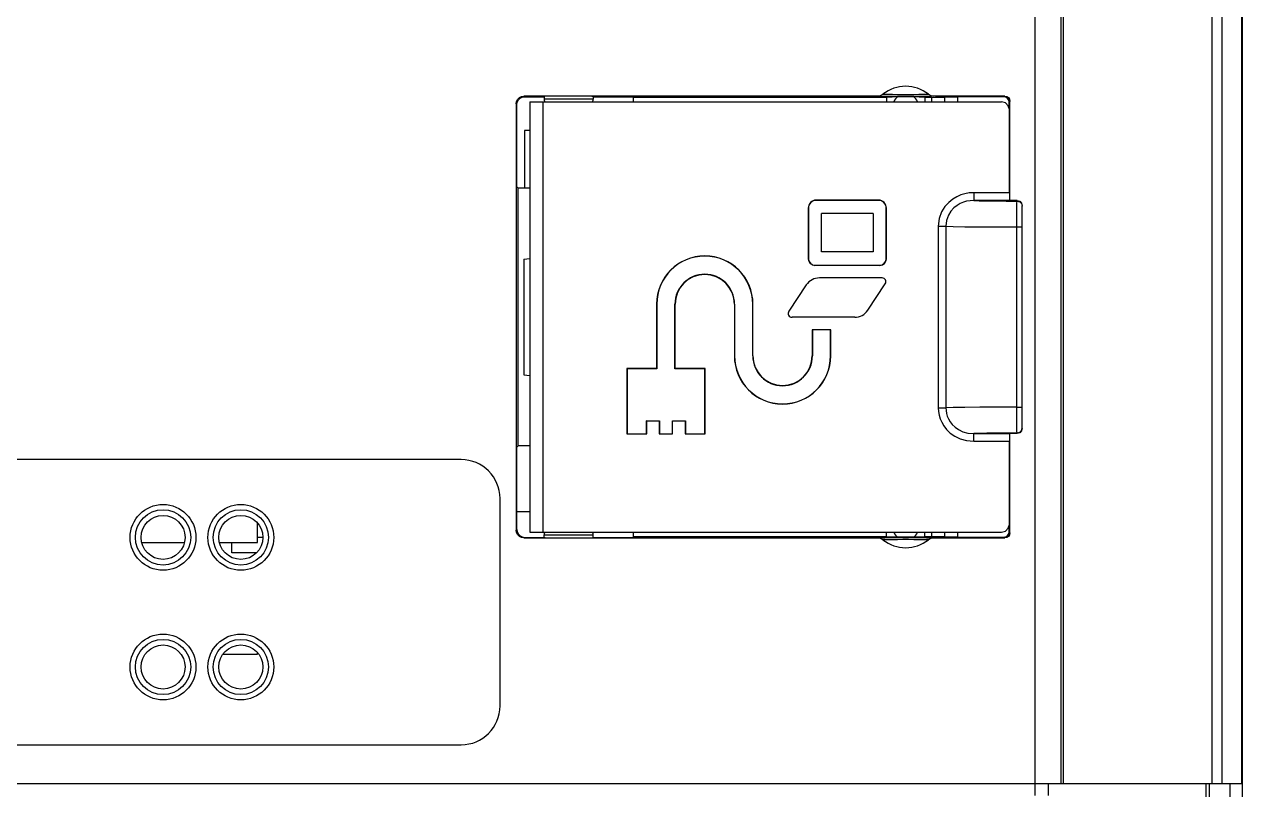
# Model space of a CAD drawing. Header units: inches. Extents: x 187 to 137830, y 99 to 66837.
# Drawn here: x 3068.48 to 3111.72, y 27678.25 to 27705.41 of the extents above; entities that cross this region are included whole.
import ezdxf

# ---------------------------------------------------------------- set-up
doc = ezdxf.new("R2010")
doc.units = ezdxf.units.IN
doc.header["$MEASUREMENT"] = 0

msp = doc.modelspace()

# ---------------------------------------------------------------- linework, layer by layer
at = {"color": 7, "linetype": 'Continuous'}
for p, q in [((3111.722, 27584.162), (3111.722, 27788.441)), ((3111.001, 27678.462), (3111.001, 27780.122)), ((3110.645, 27678.462), (3110.645, 27724.163)), ((3111.698, 27678.462), (3111.698, 27717.562)), ((3105.366, 27678.462), (3105.366, 27716.109)), ((3105.282, 27678.462), (3105.282, 27715.929)), ((3104.362, 27678.036), (3104.362, 27715.211)), ((3085.939, 27702.589), (3085.939, 27687.456)), ((3085.962, 27702.566), (3085.939, 27702.589)), ((3086.238, 27702.842), (3086.215, 27702.865)), ((3098.781, 27702.865), (3086.215, 27702.865)), ((3086.238, 27702.842), (3086.928, 27702.842)), ((3086.422, 27702.658), (3086.422, 27687.386)), ((3086.422, 27702.658), (3103.166, 27702.658)), ((3086.882, 27702.658), (3086.882, 27687.386)), ((3086.928, 27702.842), (3086.928, 27702.75)), ((3088.676, 27702.75), (3086.928, 27702.75)), ((3088.676, 27702.842), (3088.64, 27702.847)), ((3088.676, 27702.842), (3088.676, 27702.75)), ((3088.676, 27702.842), (3090.078, 27702.842)), ((3090.102, 27702.818), (3090.078, 27702.842)), ((3090.102, 27702.658), (3090.102, 27702.818)), ((3099.076, 27702.818), (3090.102, 27702.818)), ((3099.076, 27702.818), (3099.096, 27702.837)), ((3099.076, 27702.818), (3099.076, 27702.658)), ((3100.244, 27702.841), (3099.28, 27702.841)), ((3100.447, 27702.818), (3100.428, 27702.837)), ((3100.447, 27702.818), (3100.447, 27702.658)), ((3100.682, 27702.818), (3100.447, 27702.818)), ((3100.682, 27702.818), (3100.682, 27702.658)), ((3103.28, 27702.865), (3100.742, 27702.865)), ((3101.142, 27702.828), (3101.142, 27702.658)), ((3101.602, 27702.836), (3101.602, 27702.658)), ((3103.251, 27702.836), (3101.602, 27702.836)), ((3103.28, 27702.865), (3103.251, 27702.836)), ((3103.464, 27702.681), (3103.435, 27702.652)), ((3103.435, 27702.406), (3103.435, 27702.652)), ((3103.464, 27699.157), (3103.464, 27702.681)), ((3085.962, 27699.645), (3085.962, 27702.566)), ((3103.442, 27699.433), (3103.442, 27702.382)), ((3086.238, 27701.646), (3086.238, 27699.6)), ((3086.422, 27701.646), (3086.238, 27701.646)), ((3086.007, 27699.6), (3085.962, 27699.645)), ((3086.007, 27690.445), (3086.007, 27699.6)), ((3086.422, 27699.6), (3086.007, 27699.6)), ((3096.588, 27699.17), (3096.588, 27699.162)), ((3098.796, 27699.17), (3096.588, 27699.17)), ((3098.796, 27699.162), (3096.588, 27699.162)), ((3098.796, 27699.17), (3098.796, 27699.162)), ((3102.176, 27699.433), (3102.176, 27699.157)), ((3103.442, 27699.433), (3102.176, 27699.433)), ((3103.447, 27699.157), (3102.176, 27699.157)), ((3103.329, 27699.139), (3103.718, 27699.138)), ((3103.45, 27699.154), (3103.447, 27699.157)), ((3103.718, 27699.154), (3103.45, 27699.154)), ((3103.718, 27699.138), (3103.718, 27699.154)), ((3103.718, 27699.154), (3103.81, 27699.13)), ((3096.304, 27698.886), (3096.304, 27697.092)), ((3096.304, 27698.886), (3096.312, 27698.886)), ((3096.312, 27698.886), (3096.312, 27697.092)), ((3096.78, 27697.33), (3096.78, 27698.694)), ((3098.604, 27698.694), (3096.78, 27698.694)), ((3098.604, 27698.694), (3098.604, 27697.33)), ((3099.072, 27697.092), (3099.072, 27698.886)), ((3099.08, 27698.886), (3099.072, 27698.886)), ((3099.08, 27697.092), (3099.08, 27698.886)), ((3103.902, 27691.074), (3103.902, 27698.97)), ((3100.921, 27698.243), (3100.921, 27691.802)), ((3100.921, 27698.243), (3101.188, 27698.243)), ((3101.188, 27698.243), (3101.188, 27691.802)), ((3103.705, 27691.826), (3103.705, 27698.218)), ((3103.705, 27698.218), (3103.902, 27698.218)), ((3086.208, 27697.079), (3086.208, 27692.966)), ((3086.209, 27697.078), (3086.213, 27697.08)), ((3086.213, 27697.08), (3086.422, 27697.1)), ((3086.213, 27697.08), (3086.213, 27692.965)), ((3096.304, 27697.092), (3096.312, 27697.092)), ((3098.604, 27697.33), (3096.78, 27697.33)), ((3099.08, 27697.092), (3099.072, 27697.092)), ((3096.542, 27696.854), (3096.542, 27696.862)), ((3096.542, 27696.862), (3098.842, 27696.862)), ((3098.842, 27696.854), (3096.542, 27696.854)), ((3098.842, 27696.854), (3098.842, 27696.862)), ((3096.236, 27696.161), (3095.614, 27695.227)), ((3098.926, 27696.41), (3096.702, 27696.41)), ((3098.418, 27695.264), (3099.04, 27696.198)), ((3090.922, 27695.482), (3090.922, 27693.19)), ((3090.922, 27695.482), (3090.93, 27695.482)), ((3090.93, 27695.482), (3090.93, 27693.182)), ((3091.574, 27693.182), (3091.574, 27695.482)), ((3091.582, 27695.482), (3091.574, 27695.482)), ((3091.582, 27693.19), (3091.582, 27695.482)), ((3093.682, 27695.482), (3093.682, 27693.642)), ((3093.682, 27695.482), (3093.69, 27695.482)), ((3093.69, 27695.482), (3093.69, 27693.642)), ((3094.334, 27693.642), (3094.334, 27695.482)), ((3094.342, 27695.482), (3094.334, 27695.482)), ((3094.342, 27693.642), (3094.342, 27695.482)), ((3097.952, 27695.014), (3095.728, 27695.014)), ((3096.442, 27694.57), (3096.442, 27693.642)), ((3096.442, 27694.57), (3096.45, 27694.562)), ((3097.102, 27694.57), (3096.442, 27694.57)), ((3096.45, 27694.562), (3096.45, 27693.642)), ((3097.094, 27694.562), (3096.45, 27694.562)), ((3097.102, 27694.57), (3097.094, 27694.562)), ((3097.094, 27693.642), (3097.094, 27694.562)), ((3097.102, 27693.642), (3097.102, 27694.57)), ((3093.682, 27693.642), (3093.69, 27693.642)), ((3094.342, 27693.642), (3094.334, 27693.642)), ((3096.442, 27693.642), (3096.45, 27693.642)), ((3097.102, 27693.642), (3097.094, 27693.642)), ((3089.864, 27693.19), (3089.864, 27690.874)), ((3089.864, 27693.19), (3089.872, 27693.182)), ((3090.922, 27693.19), (3089.864, 27693.19)), ((3089.872, 27693.182), (3089.872, 27690.882)), ((3090.93, 27693.182), (3089.872, 27693.182)), ((3090.922, 27693.19), (3090.93, 27693.182)), ((3091.582, 27693.19), (3091.574, 27693.182)), ((3092.632, 27693.182), (3091.574, 27693.182)), ((3092.64, 27693.19), (3091.582, 27693.19)), ((3092.64, 27693.19), (3092.632, 27693.182)), ((3092.632, 27690.882), (3092.632, 27693.182)), ((3092.64, 27690.874), (3092.64, 27693.19)), ((3086.213, 27692.965), (3086.209, 27692.966)), ((3086.213, 27692.965), (3086.422, 27692.944)), ((3100.921, 27691.802), (3101.188, 27691.802)), ((3103.705, 27691.826), (3103.902, 27691.826)), ((3090.562, 27690.882), (3090.562, 27691.342)), ((3090.57, 27691.334), (3090.562, 27691.342)), ((3090.562, 27691.342), (3091.022, 27691.342)), ((3090.57, 27690.874), (3090.57, 27691.334)), ((3090.57, 27691.334), (3091.014, 27691.334)), ((3091.014, 27691.334), (3091.022, 27691.342)), ((3091.014, 27691.334), (3091.014, 27690.874)), ((3091.022, 27691.342), (3091.022, 27690.882)), ((3091.482, 27690.882), (3091.482, 27691.342)), ((3091.49, 27691.334), (3091.482, 27691.342)), ((3091.482, 27691.342), (3091.942, 27691.342)), ((3091.49, 27690.874), (3091.49, 27691.334)), ((3091.49, 27691.334), (3091.934, 27691.334)), ((3091.934, 27691.334), (3091.942, 27691.342)), ((3091.934, 27691.334), (3091.934, 27690.874)), ((3091.942, 27691.342), (3091.942, 27690.882)), ((3103.718, 27690.89), (3103.718, 27690.906)), ((3089.864, 27690.874), (3089.872, 27690.882)), ((3089.864, 27690.874), (3090.57, 27690.874)), ((3089.872, 27690.882), (3090.562, 27690.882)), ((3090.57, 27690.874), (3090.562, 27690.882)), ((3091.014, 27690.874), (3091.022, 27690.882)), ((3091.014, 27690.874), (3091.49, 27690.874)), ((3091.022, 27690.882), (3091.482, 27690.882)), ((3091.49, 27690.874), (3091.482, 27690.882)), ((3091.934, 27690.874), (3091.942, 27690.882)), ((3091.934, 27690.874), (3092.64, 27690.874)), ((3091.942, 27690.882), (3092.632, 27690.882)), ((3092.64, 27690.874), (3092.632, 27690.882)), ((3102.176, 27690.611), (3102.176, 27690.887)), ((3102.176, 27690.887), (3103.447, 27690.887)), ((3102.176, 27690.611), (3103.442, 27690.611)), ((3103.442, 27687.662), (3103.442, 27690.611)), ((3103.45, 27690.89), (3103.447, 27690.887)), ((3103.718, 27690.89), (3103.45, 27690.89)), ((3103.464, 27687.364), (3103.464, 27690.887)), ((3085.962, 27690.4), (3086.007, 27690.445)), ((3085.962, 27687.478), (3085.962, 27690.4)), ((3086.422, 27690.445), (3086.007, 27690.445)), ((3083.984, 27689.962), (3065.584, 27689.962)), ((3085.364, 27681.222), (3085.364, 27688.582)), ((3085.962, 27688.122), (3086.422, 27688.122)), ((3076.762, 27687.018), (3076.762, 27687.694)), ((3085.939, 27687.456), (3085.962, 27687.478)), ((3103.435, 27687.393), (3103.435, 27687.638)), ((3072.648, 27687.018), (3074.159, 27687.018)), ((3075.408, 27687.018), (3076.762, 27687.018)), ((3075.842, 27686.65), (3075.842, 27687.018)), ((3076.946, 27687.202), (3076.762, 27687.202)), ((3086.215, 27687.18), (3086.238, 27687.202)), ((3086.215, 27687.18), (3098.781, 27687.18)), ((3086.238, 27687.202), (3086.928, 27687.202)), ((3086.422, 27687.386), (3103.166, 27687.386)), ((3086.928, 27687.202), (3086.928, 27687.294)), ((3086.928, 27687.294), (3088.676, 27687.294)), ((3086.928, 27687.202), (3086.963, 27687.198)), ((3088.676, 27687.202), (3088.676, 27687.294)), ((3088.676, 27687.202), (3090.078, 27687.202)), ((3090.102, 27687.226), (3090.078, 27687.202)), ((3090.102, 27687.226), (3090.102, 27687.386)), ((3099.076, 27687.226), (3090.102, 27687.226)), ((3099.076, 27687.226), (3099.076, 27687.386)), ((3099.076, 27687.226), (3099.096, 27687.207)), ((3100.244, 27687.204), (3099.28, 27687.204)), ((3100.447, 27687.226), (3100.428, 27687.207)), ((3100.447, 27687.226), (3100.447, 27687.386)), ((3100.682, 27687.226), (3100.447, 27687.226)), ((3100.682, 27687.386), (3100.682, 27687.226)), ((3100.742, 27687.18), (3103.28, 27687.18)), ((3101.142, 27687.386), (3101.142, 27687.217)), ((3101.602, 27687.386), (3101.602, 27687.209)), ((3101.602, 27687.209), (3103.251, 27687.209)), ((3103.28, 27687.18), (3103.251, 27687.209)), ((3103.464, 27687.364), (3103.435, 27687.393)), ((3076.71, 27686.65), (3075.842, 27686.65)), ((3075.538, 27683.062), (3076.762, 27683.062)), ((3076.762, 27683.062), (3076.762, 27683.094)), ((3065.584, 27679.842), (3083.984, 27679.842)), ((3017.713, 27678.462), (3111.698, 27678.462)), ((3104.822, 27678.462), (3104.822, 27678.035)), ((3110.417, 27678.462), (3110.417, 27677.953)), ((3110.534, 27678.462), (3110.534, 27677.951)), ((3111.262, 27678.462), (3111.262, 27677.887))]:
    msp.add_line(p, q, dxfattribs=at)
for points in [[(3085.939, 27702.589), (3085.953, 27702.674), (3085.992, 27702.751), (3086.053, 27702.812), (3086.13, 27702.851), (3086.215, 27702.865)], [(3085.962, 27702.566), (3085.975, 27702.651), (3086.015, 27702.729), (3086.075, 27702.789), (3086.153, 27702.829), (3086.238, 27702.842)], [(3098.781, 27702.865), (3098.873, 27702.88), (3098.954, 27702.926)], [(3099.022, 27702.853), (3098.888, 27702.857), (3098.806, 27702.861), (3098.781, 27702.865)], [(3100.569, 27702.926), (3100.549, 27702.922), (3100.482, 27702.919), (3100.372, 27702.916), (3100.226, 27702.914), (3100.052, 27702.912), (3099.861, 27702.911), (3099.663, 27702.911), (3099.472, 27702.912), (3099.298, 27702.914), (3099.152, 27702.916), (3099.041, 27702.919), (3098.974, 27702.922), (3098.954, 27702.926)], [(3100.502, 27702.853), (3100.324, 27702.85), (3100.113, 27702.848), (3099.882, 27702.847), (3099.643, 27702.847), (3099.411, 27702.848), (3099.2, 27702.85), (3099.022, 27702.853)], [(3099.096, 27702.837), (3099.111, 27702.839), (3099.151, 27702.84), (3099.21, 27702.84), (3099.28, 27702.841)], [(3100.244, 27702.841), (3100.314, 27702.84), (3100.373, 27702.84), (3100.413, 27702.839), (3100.428, 27702.837)], [(3100.742, 27702.865), (3100.717, 27702.861), (3100.635, 27702.857), (3100.502, 27702.853)], [(3100.569, 27702.926), (3100.651, 27702.88), (3100.742, 27702.865)], [(3100.682, 27702.818), (3100.824, 27702.819), (3100.952, 27702.82), (3101.054, 27702.821), (3101.119, 27702.824), (3101.142, 27702.826)], [(3101.142, 27702.828), (3101.164, 27702.83), (3101.23, 27702.832), (3101.331, 27702.834), (3101.46, 27702.835), (3101.602, 27702.836)], [(3103.442, 27702.382), (3103.405, 27702.52), (3103.304, 27702.621), (3103.166, 27702.658)], [(3103.435, 27702.652), (3103.421, 27702.722), (3103.382, 27702.782), (3103.322, 27702.822), (3103.251, 27702.836)], [(3103.28, 27702.865), (3103.351, 27702.851), (3103.41, 27702.811), (3103.45, 27702.751), (3103.464, 27702.681)], [(3102.176, 27699.433), (3102.015, 27699.424), (3101.862, 27699.397), (3101.715, 27699.354), (3101.574, 27699.292), (3101.432, 27699.207), (3101.289, 27699.091), (3101.154, 27698.941), (3101.038, 27698.75), (3100.954, 27698.517), (3100.921, 27698.243)], [(3102.176, 27699.157), (3102.047, 27699.151), (3101.925, 27699.13), (3101.809, 27699.097), (3101.698, 27699.05), (3101.586, 27698.984), (3101.474, 27698.895), (3101.369, 27698.779), (3101.279, 27698.633), (3101.213, 27698.453), (3101.188, 27698.243)], [(3102.176, 27699.157), (3102.374, 27699.151), (3102.64, 27699.146), (3102.964, 27699.142), (3103.329, 27699.139)], [(3103.442, 27699.433), (3103.442, 27699.297), (3103.444, 27699.196), (3103.447, 27699.157)], [(3103.705, 27698.218), (3103.706, 27698.567), (3103.708, 27698.863), (3103.712, 27699.063), (3103.718, 27699.138)], [(3103.718, 27699.138), (3103.81, 27699.113), (3103.877, 27699.046), (3103.902, 27698.954)], [(3103.81, 27699.13), (3103.877, 27699.062), (3103.902, 27698.97)], [(3101.188, 27698.243), (3101.447, 27698.235), (3101.857, 27698.228), (3102.393, 27698.223), (3103.022, 27698.22), (3103.705, 27698.218)], [(3100.921, 27691.802), (3100.928, 27691.67), (3100.951, 27691.54), (3100.988, 27691.413), (3101.042, 27691.286), (3101.117, 27691.157), (3101.217, 27691.028), (3101.344, 27690.904), (3101.503, 27690.791), (3101.696, 27690.698), (3101.921, 27690.635), (3102.176, 27690.611)], [(3103.705, 27691.826), (3103.022, 27691.825), (3102.393, 27691.821), (3101.857, 27691.816), (3101.447, 27691.809), (3101.188, 27691.802)], [(3101.188, 27691.802), (3101.194, 27691.7), (3101.211, 27691.6), (3101.24, 27691.503), (3101.282, 27691.405), (3101.34, 27691.306), (3101.418, 27691.206), (3101.518, 27691.111), (3101.642, 27691.025), (3101.793, 27690.953), (3101.972, 27690.905), (3102.176, 27690.887)], [(3103.718, 27690.906), (3103.712, 27690.981), (3103.708, 27691.182), (3103.706, 27691.478), (3103.705, 27691.826)], [(3103.718, 27690.906), (3103.33, 27690.905), (3102.964, 27690.902), (3102.641, 27690.898), (3102.374, 27690.893), (3102.176, 27690.887)], [(3103.718, 27690.906), (3103.81, 27690.931), (3103.877, 27690.998), (3103.902, 27691.09)], [(3103.902, 27691.074), (3103.877, 27690.982), (3103.81, 27690.915), (3103.718, 27690.89)], [(3103.447, 27690.887), (3103.444, 27690.848), (3103.442, 27690.748), (3103.442, 27690.611)], [(3086.215, 27687.18), (3086.13, 27687.193), (3086.053, 27687.232), (3085.992, 27687.293), (3085.953, 27687.37), (3085.939, 27687.456)], [(3085.962, 27687.478), (3085.975, 27687.393), (3086.015, 27687.316), (3086.075, 27687.255), (3086.153, 27687.216), (3086.238, 27687.202)], [(3103.166, 27687.386), (3103.304, 27687.423), (3103.405, 27687.524), (3103.442, 27687.662)], [(3098.781, 27687.18), (3098.806, 27687.184), (3098.888, 27687.188), (3099.022, 27687.191)], [(3098.954, 27687.119), (3098.873, 27687.164), (3098.781, 27687.18)], [(3098.954, 27687.119), (3098.974, 27687.122), (3099.041, 27687.125), (3099.152, 27687.128), (3099.298, 27687.131), (3099.472, 27687.132), (3099.664, 27687.133), (3099.861, 27687.133), (3100.052, 27687.132), (3100.226, 27687.131), (3100.372, 27687.128), (3100.482, 27687.125), (3100.549, 27687.122), (3100.569, 27687.119)], [(3099.022, 27687.191), (3099.2, 27687.194), (3099.411, 27687.196), (3099.643, 27687.197), (3099.882, 27687.197), (3100.113, 27687.196), (3100.324, 27687.194), (3100.502, 27687.191)], [(3099.28, 27687.204), (3099.21, 27687.204), (3099.151, 27687.205), (3099.111, 27687.206), (3099.096, 27687.207)], [(3100.428, 27687.207), (3100.413, 27687.206), (3100.373, 27687.205), (3100.314, 27687.204), (3100.244, 27687.204)], [(3100.502, 27687.191), (3100.635, 27687.188), (3100.717, 27687.184), (3100.742, 27687.18)], [(3100.742, 27687.18), (3100.651, 27687.164), (3100.569, 27687.119)], [(3101.142, 27687.218), (3101.119, 27687.221), (3101.054, 27687.223), (3100.952, 27687.225), (3100.824, 27687.226), (3100.682, 27687.226)], [(3101.602, 27687.209), (3101.46, 27687.209), (3101.331, 27687.21), (3101.23, 27687.212), (3101.164, 27687.214), (3101.142, 27687.217)], [(3103.251, 27687.209), (3103.322, 27687.223), (3103.382, 27687.263), (3103.421, 27687.322), (3103.435, 27687.393)], [(3103.464, 27687.364), (3103.45, 27687.293), (3103.41, 27687.234), (3103.351, 27687.194), (3103.28, 27687.18)]]:
    msp.add_lwpolyline(points, dxfattribs=at)
for centre, radius in [((3073.404, 27687.202), 1.168), ((3076.164, 27687.202), 1.168), ((3073.404, 27687.202), 0.981), ((3073.404, 27687.202), 0.782), ((3076.164, 27687.202), 0.981), ((3076.164, 27687.202), 0.782), ((3073.404, 27682.602), 1.168), ((3073.404, 27682.602), 0.981), ((3076.164, 27682.602), 1.168), ((3076.164, 27682.602), 0.981), ((3073.404, 27682.602), 0.782), ((3076.164, 27682.602), 0.782)]:
    msp.add_circle(centre, radius, dxfattribs=at)
for centre, radius, start, end in [((3099.762, 27701.922), 1.288, 51.1789, 128.8211), ((3087.112, 27702.75), 0.184, 180, 202.5), ((3088.492, 27702.75), 0.184, 337.5, 0), ((3099.762, 27702.474), 0.46, 125.7985, 156.4218), ((3099.762, 27702.474), 0.46, 23.5782, 54.2015), ((3096.588, 27698.886), 0.284, 90, 180), ((3096.588, 27698.886), 0.276, 90, 180), ((3098.796, 27698.886), 0.284, 0, 90), ((3098.796, 27698.886), 0.276, 0, 90), ((3092.632, 27695.482), 1.71, 0, 180), ((3092.632, 27695.482), 1.702, 0, 180), ((3096.542, 27697.092), 0.238, 180, 270), ((3096.542, 27697.092), 0.23, 180, 270), ((3098.842, 27697.092), 0.238, 270, 0), ((3098.842, 27697.092), 0.23, 270, 0), ((3092.632, 27695.482), 1.058, 0, 180), ((3092.632, 27695.482), 1.05, 0, 180), ((3096.702, 27695.85), 0.56, 90, 146.31), ((3098.926, 27696.273), 0.137, 326.31, 90), ((3095.728, 27695.151), 0.137, 146.31, 270), ((3097.952, 27695.574), 0.56, 270, 326.31), ((3095.392, 27693.642), 1.71, 180, 0), ((3095.392, 27693.642), 1.702, 180, 0), ((3095.392, 27693.642), 1.058, 180, 0), ((3095.392, 27693.642), 1.05, 180, 0), ((3083.984, 27688.582), 1.38, 0, 90), ((3087.112, 27687.294), 0.184, 157.5, 180), ((3088.492, 27687.294), 0.184, 0, 22.5), ((3099.762, 27688.122), 1.288, 231.1789, 308.8211), ((3099.762, 27687.57), 0.46, 203.5782, 234.2015), ((3099.762, 27687.57), 0.46, 305.7985, 336.4218), ((3083.984, 27681.222), 1.38, 270, 0)]:
    msp.add_arc(centre, radius, start, end, dxfattribs=at)

doc.saveas('drawing.dxf')
